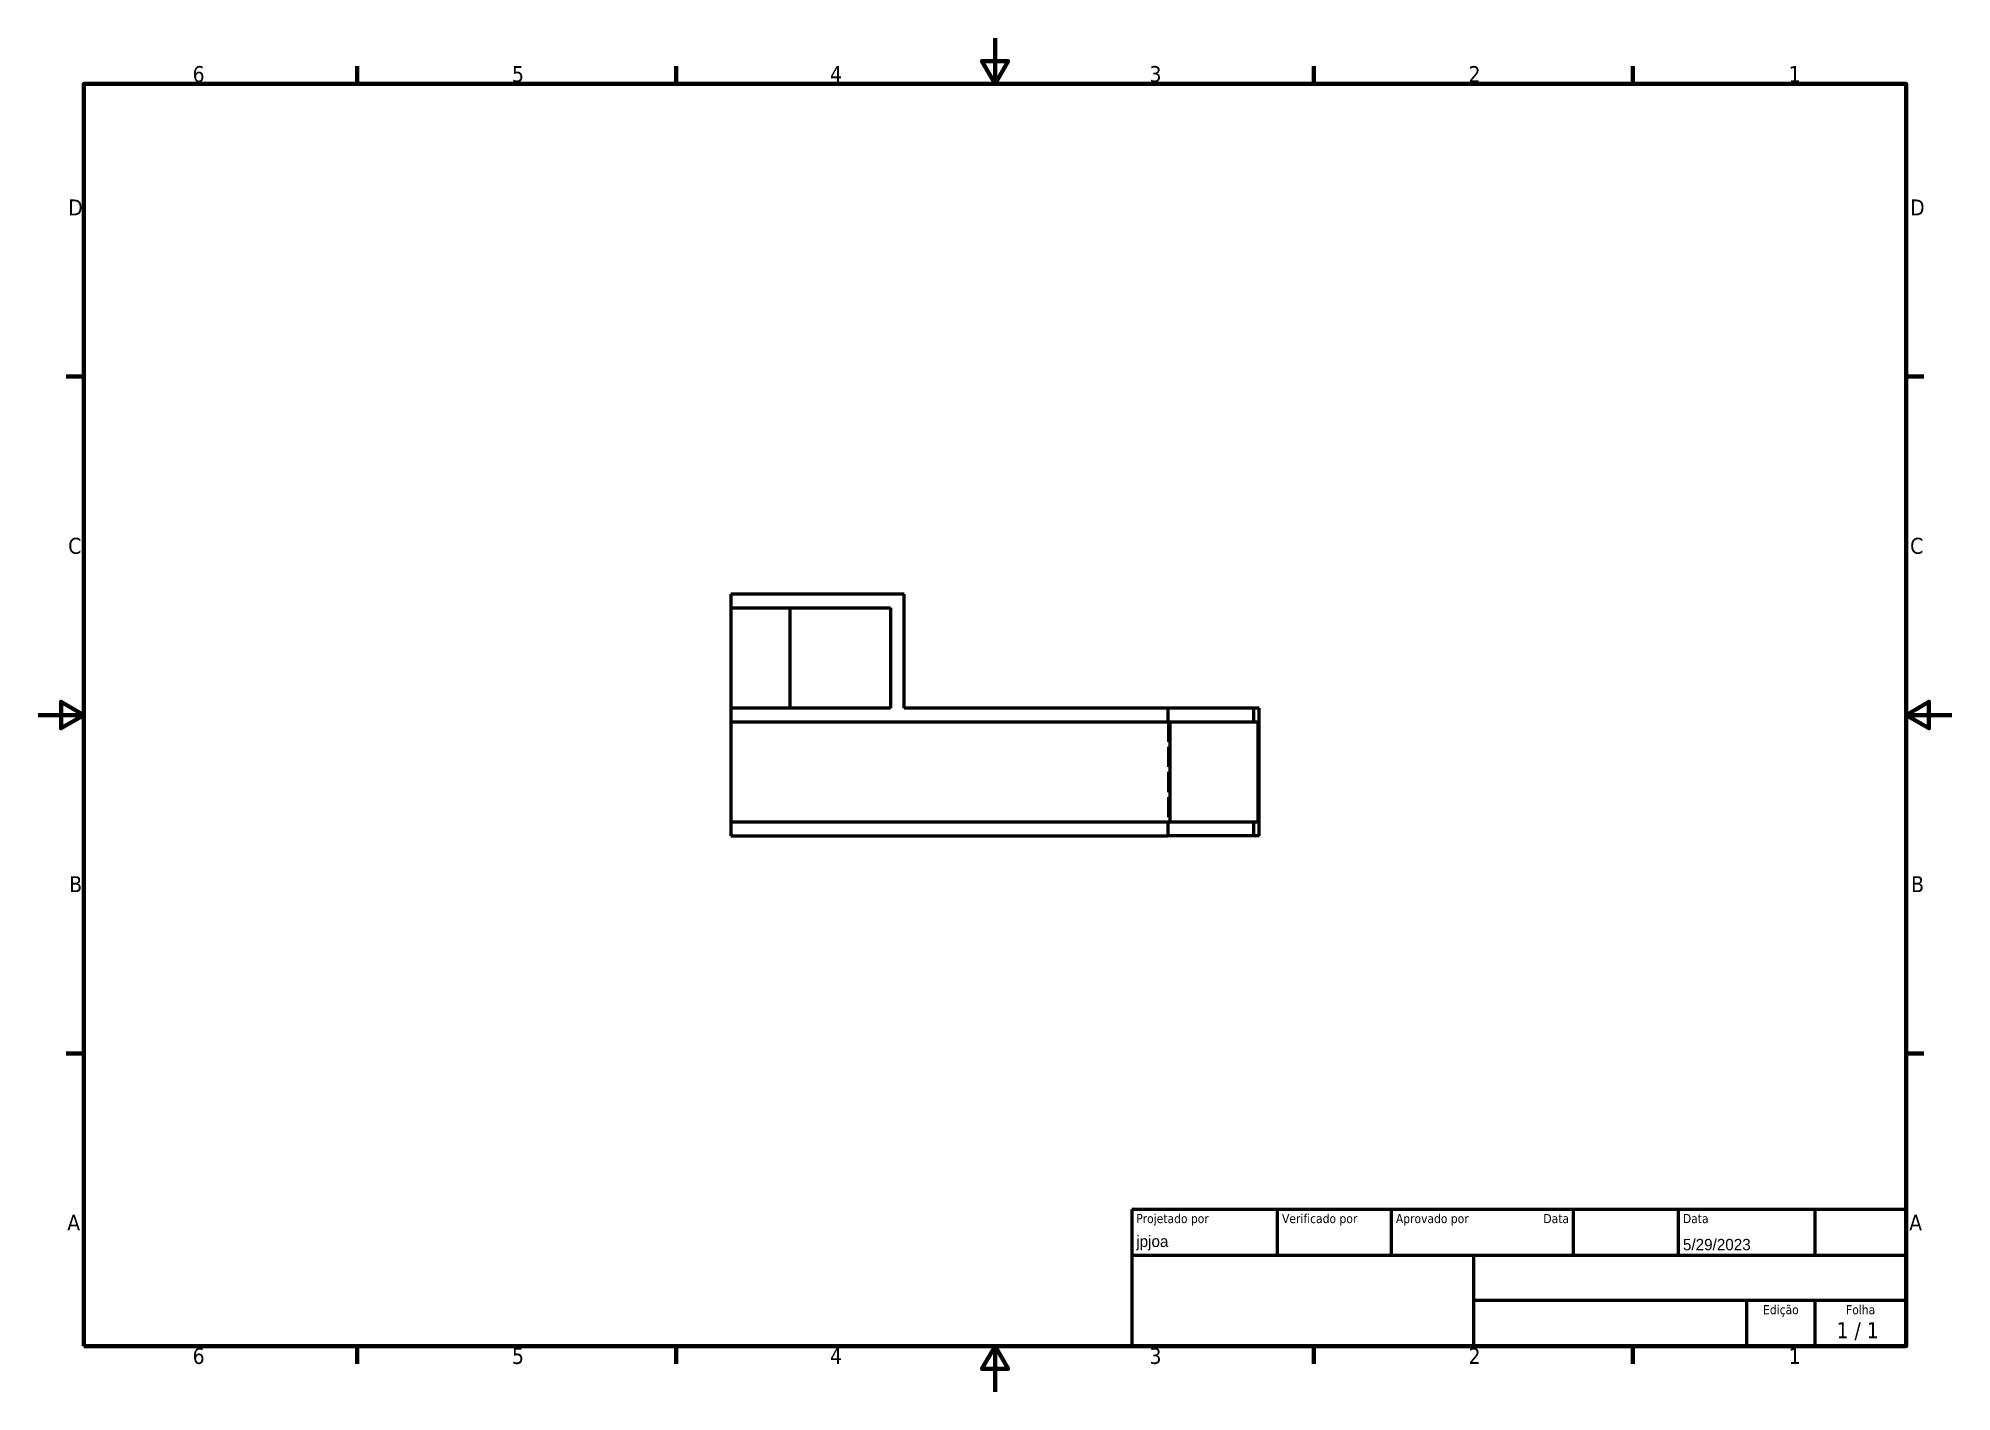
# Model space of a CAD drawing. Header units: millimetres. Extents: x 0 to 420, y 0 to 297.
import ezdxf
from ezdxf.enums import TextEntityAlignment as Align

# ---------------------------------------------------------------- set-up
doc = ezdxf.new("R2018")
doc.units = ezdxf.units.MM
doc.linetypes.add('DASHED', pattern=[0.2068, 0.1655, -0.0413])
for name, color, linetype, lineweight in [('Borda (ISO)', 7, 'Continuous', 70), ('Oculto (ISO)', 7, 'DASHED', 35), ('Título (ISO)', 7, 'Continuous', 50), ('Visível (ISO)', 7, 'Continuous', 50)]:
    doc.layers.add(name, color=color, linetype=linetype, lineweight=lineweight)
doc.styles.add('Estilo de texto39', font='tahoma.ttf')
doc.styles.add('Estilo de texto41', font='tahoma.ttf')
doc.styles.add('Texto da nota (ISO)', font='tahoma.ttf')

# ---------------------------------------------------------------- blocks, each defined once
blk = doc.blocks.new('Bordas Borda padrão')
at = {"layer": 'Borda (ISO)'}
for p, q in [((70, 287), (70, 290.9)), ((140, 287), (140, 290.9)), ((280, 287), (280, 290.9)), ((350, 287), (350, 290.9)), ((10, 222.75), (6.1, 222.75)), ((410, 222.75), (413.9, 222.75)), ((10, 74.25), (6.1, 74.25)), ((410, 74.25), (413.9, 74.25)), ((70, 10), (70, 6.1)), ((140, 10), (140, 6.1)), ((280, 10), (280, 6.1)), ((350, 10), (350, 6.1))]:
    blk.add_line(p, q, dxfattribs=at)
at = {"layer": 'Borda (ISO)', "flags": 128}
for points in [[(210, 297), (210, 287), (207.11, 292), (212.89, 292), (210, 287)], [(10, 10), (10, 287), (410, 287), (410, 10), (10, 10)], [(0, 148.5), (10, 148.5), (5, 151.39), (5, 145.61), (10, 148.5)], [(420, 148.5), (410, 148.5), (415, 151.39), (415, 145.61), (410, 148.5)], [(210, 0), (210, 10), (207.11, 5), (212.89, 5), (210, 10)]]:
    blk.add_lwpolyline(points, dxfattribs=at)
at = {"layer": 'Borda (ISO)', "char_height": 3.5, "attachment_point": 7, "style": 'Texto da nota (ISO)'}
for s, insert in [('6', (33.88, 287.33)), ('5', (103.98, 287.33)), ('4', (173.78, 287.4)), ('3', (243.91, 287.33)), ('2', (313.94, 287.4)), ('1', (384.21, 287.4)), ('D', (6.57, 258.13)), ('D', (410.87, 258.13)), ('C', (6.56, 183.81)), ('C', (410.86, 183.81)), ('B', (6.78, 109.63)), ('B', (411.08, 109.63)), ('A', (6.36, 35.38)), ('A', (410.66, 35.38)), ('6', (33.88, 6.03)), ('5', (103.98, 6.03)), ('4', (173.78, 6.1)), ('3', (243.91, 6.03)), ('2', (313.94, 6.1)), ('1', (384.21, 6.1))]:
    blk.add_mtext(s, dxfattribs=dict(at, insert=insert))
blk = doc.blocks.new('Blocos de títulos ISO')
at = {"layer": 'Título (ISO)'}
for p, q in [((270.07, 130), (100.07, 130)), ((100.07, 130), (100.07, 100)), ((132.07, 120), (132.07, 130)), ((157.07, 120), (157.07, 130)), ((197.07, 120), (197.07, 130)), ((220.07, 120), (220.07, 130)), ((250.07, 120), (250.07, 130)), ((270.07, 100), (270.07, 130)), ((100.07, 120), (270.07, 120)), ((175.07, 120), (175.07, 100)), ((270.07, 110), (175.07, 110)), ((235.07, 100), (235.07, 110)), ((250.07, 100), (250.07, 110)), ((100.07, 100), (270.07, 100))]:
    blk.add_line(p, q, dxfattribs=at)
at = {"layer": 'Título (ISO)', "style": 'Estilo de texto41'}
for s, p in [('Projetado por', (101.07, 129)), ('Verificado por', (133.07, 129)), ('Aprovado por', (158.07, 129)), ('Data', (221.07, 129))]:
    blk.add_text(s, height=2, dxfattribs=at).set_placement(p, align=Align.TOP_LEFT)
blk.add_text('Data', height=2, dxfattribs=at).set_placement((196.07, 129), align=Align.TOP_RIGHT)
for s, p in [('Edição', (242.57, 109)), ('Folha', (260.07, 109))]:
    blk.add_text(s, height=2, dxfattribs=at).set_placement(p, align=Align.TOP_CENTER)
at = {"layer": 'Título (ISO)', "style": 'Texto da nota (ISO)'}
blk.add_text('1 / 1 ', height=3.5, dxfattribs=at).set_placement((260.07, 103.5), align=Align.MIDDLE_CENTER)
at = {"layer": 'Título (ISO)', "style": 'Estilo de texto39'}
for tag, p in [('AUTOR', (101.07, 121)), ('VERIFICADO_POR', (133.07, 121)), ('APROVADO_POR_ENG.', (158.07, 121)), ('DATA_DE_CRIAÇÃO', (221.07, 121))]:
    blk.add_attdef(tag, text='', height=2.5, dxfattribs=at).set_placement(p, align=Align.BOTTOM_LEFT)
blk.add_attdef('DATA_DE_APROVAÇÃO_DA_ENG.', text='', height=2.5, dxfattribs=at).set_placement((196.07, 121), align=Align.BOTTOM_RIGHT)
at = {"layer": 'Título (ISO)', "style": 'Texto da nota (ISO)'}
for tag, p in [('TÍTULO', (222.57, 115)), ('EMPRESA', (137.41, 109.96)), ('NÚMERO_DE_REVISÃO', (242.57, 103.5))]:
    blk.add_attdef(tag, text='', height=3.5, dxfattribs=at).set_placement(p, align=Align.MIDDLE_CENTER)
blk.add_attdef('NÚMERO_DA_PEÇA', text='', height=3.5, dxfattribs=at).set_placement((176.07, 105), align=Align.MIDDLE_LEFT)

msp = doc.modelspace()

# ---------------------------------------------------------------- linework, layer by layer
at = {"layer": 'Oculto (ISO)', "ltscale": 26.595745}
msp.add_line((248.04, 147), (248.04, 125), dxfattribs=at)
at = {"layer": 'Visível (ISO)'}
for p, q in [((190.04, 175), (152.04, 175)), ((152.04, 175), (152.04, 172)), ((190.04, 150), (190.04, 175)), ((152.04, 172), (187.04, 172)), ((152.04, 172), (152.04, 150)), ((165.04, 150), (165.04, 172)), ((187.04, 172), (187.04, 150)), ((187.04, 150), (152.04, 150)), ((152.04, 150), (152.04, 147)), ((248.04, 150), (190.04, 150)), ((266.83, 150), (248.04, 150)), ((248.04, 147), (248.04, 150)), ((267.96, 150), (266.83, 150)), ((266.83, 147), (266.83, 150)), ((267.96, 122), (267.96, 150)), ((152.04, 147), (248.04, 147)), ((152.04, 147), (152.04, 125)), ((248.04, 147), (266.83, 147)), ((248.47, 125), (248.47, 147)), ((266.83, 147), (267.7, 147)), ((267.7, 147), (267.7, 125)), ((248.04, 125), (152.04, 125)), ((152.04, 125), (152.04, 122)), ((152.04, 122), (248.04, 122)), ((266.83, 125), (248.04, 125)), ((248.04, 122), (248.04, 125)), ((266.83, 122), (248.04, 122)), ((267.7, 125), (266.83, 125)), ((266.83, 122), (266.83, 125)), ((267.96, 122), (266.83, 122))]:
    msp.add_line(p, q, dxfattribs=at)

# ---------------------------------------------------------------- block references
msp.add_blockref('Bordas Borda padrão', (0, 0))
ref = msp.add_blockref('Blocos de títulos ISO', (139.93, -90))
lines = msp.add_mtext('jpjoa', dxfattribs={"layer": 'Título (ISO)', "insert": (241, 31), "char_height": 2.5, "width": 18.0843, "attachment_point": 7, "style": 'Estilo de texto39'})
ref.add_attrib('AUTOR', '', (241, 31)).embed_mtext(lines)
lines = msp.add_mtext('5/29/2023', dxfattribs={"layer": 'Título (ISO)', "insert": (361, 31), "char_height": 2.5, "width": 28.6665, "attachment_point": 7, "style": 'Estilo de texto39'})
ref.add_attrib('DATA_DE_CRIAÇÃO', '', (361, 31)).embed_mtext(lines)

doc.saveas('drawing.dxf')
